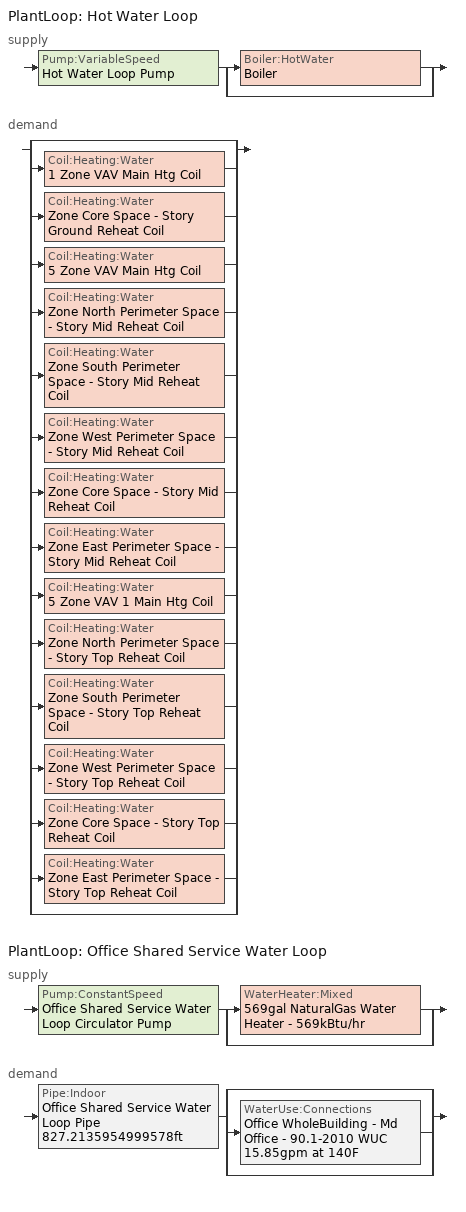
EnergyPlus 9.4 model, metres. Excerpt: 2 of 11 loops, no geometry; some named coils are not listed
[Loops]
PlantLoop 'Hot Water Loop'
 supply: Pump:VariableSpeed 'Hot Water Loop Pump' > split
  | Boiler:HotWater 'Boiler'
  | bypass
 demand: split
  | bypass
  | Coil:Heating:Water '1 Zone VAV Main Htg Coil'
  | Coil:Heating:Water 'Zone Core Space - Story Ground Reheat Coil'
  | Coil:Heating:Water '5 Zone VAV Main Htg Coil'
  | Coil:Heating:Water 'Zone North Perimeter Space - Story Mid Reheat Coil'
  | Coil:Heating:Water 'Zone South Perimeter Space - Story Mid Reheat Coil'
  | Coil:Heating:Water 'Zone West Perimeter Space - Story Mid Reheat Coil'
  | Coil:Heating:Water 'Zone Core Space - Story Mid Reheat Coil'
  | Coil:Heating:Water 'Zone East Perimeter Space - Story Mid Reheat Coil'
  | Coil:Heating:Water '5 Zone VAV 1 Main Htg Coil'
  | Coil:Heating:Water 'Zone North Perimeter Space - Story Top Reheat Coil'
  | Coil:Heating:Water 'Zone South Perimeter Space - Story Top Reheat Coil'
  | Coil:Heating:Water 'Zone West Perimeter Space - Story Top Reheat Coil'
  | Coil:Heating:Water 'Zone Core Space - Story Top Reheat Coil'
  | Coil:Heating:Water 'Zone East Perimeter Space - Story Top Reheat Coil'
  | bypass
PlantLoop 'Office Shared Service Water Loop'
 supply: Pump:ConstantSpeed 'Office Shared Service Water Loop Circulator Pump' > split
  | WaterHeater:Mixed '569gal NaturalGas Water Heater - 569kBtu/hr'
  | bypass
 demand: Pipe:Indoor 'Office Shared Service Water Loop Pipe 827.2135954999578ft' > split
  | bypass
  | WaterUse:Connections 'Office WholeBuilding - Md Office - 90.1-2010 WUC 15.85gpm at 140F'
  | bypass
[Material] Roughness=Smooth; Thermal Absorptance=0.9; Solar Absorptance=0.7; Visible Absorptance=0.7
Name | Thickness {m} | Conductivity {W/m-K} | Density {kg/m3} | Specific Heat {J/kg-K}
Copper pipe 0.75in type L | 0.001143 | 386 | 8906.27 | 385.1856
Fiberglass batt 0.5in | 0.0127 | 0.0663448 | 11.2129 | 837.36
[Construction]
Copper pipe 0.75in type L with 0.5in fiberglass batt: Fiberglass batt 0.5in, Copper pipe 0.75in type L
[Coil:Heating:Water] Availability Schedule=Always On Discrete; U-Factor Times Area Value {W/K}=Autosize; Maximum Water Flow Rate {m3/s}=Autosize; Performance Input Method=UFactorTimesAreaAndDesignWaterFlowRate; Rated Capacity {W}=Autosize; Rated Inlet Water Temperature {C}=82.2222; Rated Inlet Air Temperature {C}=12.7778; Rated Outlet Water Temperature {C}=71.1111; Rated Outlet Air Temperature {C}=40; Rated Ratio for Air and Water Convection=0.5
Zone Core Space - Story Ground Reheat Coil; Zone Core Space - Story Mid Reheat Coil; Zone Core Space - Story Top Reheat Coil; Zone East Perimeter Space - Story Mid Reheat Coil; Zone East Perimeter Space - Story Top Reheat Coil; Zone North Perimeter Space - Story Mid Reheat Coil; Zone North Perimeter Space - Story Top Reheat Coil; Zone South Perimeter Space - Story Mid Reheat Coil; Zone South Perimeter Space - Story Top Reheat Coil; Zone West Perimeter Space - Story Mid Reheat Coil; Zone West Perimeter Space - Story Top Reheat Coil
[SetpointManager:Scheduled] Control Variable=Temperature
Name | Schedule | Setpoint Node or NodeList
Hot Water Loop Setpoint Manager | Hot Water Loop Temp - 180F | Hot Water Loop Supply Outlet Node
Service hot water setpoint manager | Service Water Loop Temp - 140F | Office Shared Service Water Loop Supply Outlet Node
[PlantLoop] Fluid Type=Water; Minimum Loop Temperature {C}=10; Maximum Loop Flow Rate {m3/s}=Autosize; Minimum Loop Flow Rate {m3/s}=0; Plant Loop Volume {m3}=Autocalculate; Load Distribution Scheme=Optimal; Plant Loop Demand Calculation Scheme=SingleSetpoint
Name | Plant Equipment Operation Scheme | Maximum Loop Temperature {C}
Hot Water Loop | Hot Water Loop Operation Schemes | 100
Office Shared Service Water Loop | Office Shared Service Water Loop Operation Schemes | 60
[Sizing:Plant] Loop Type=Heating; Sizing Option=NonCoincident; Zone Timesteps in Averaging Window=1; Coincident Sizing Factor Mode=None
Name | Design Loop Exit Temperature {C} | Loop Design Temperature Difference {deltaC}
Hot Water Loop | 82.2222 | 11.1111
Office Shared Service Water Loop | 60 | 5
[Pump:ConstantSpeed]
Office Shared Service Water Loop Circulator Pump: Design Flow Rate {m3/s}=Autosize; Design Pump Head {Pa}=29890.7; Design Power Consumption {W}=Autosize; Motor Efficiency=0.3; Fraction of Motor Inefficiencies to Fluid Stream=0; Pump Control Type=Intermittent; Design Power Sizing Method=PowerPerFlowPerPressure; Design Electric Power per Unit Flow Rate {W/(m3/s)}=348701.1; Design Shaft Power per Unit Flow Rate per Unit Head {W-s/m3-Pa}=1.28205
[Pump:VariableSpeed]
Hot Water Loop Pump: Design Maximum Flow Rate {m3/s}=Autosize; Design Pump Head {Pa}=179344; Design Power Consumption {W}=Autosize; Motor Efficiency=0.9; Fraction of Motor Inefficiencies to Fluid Stream=0; Coefficient 1 of the Part Load Performance Curve=0; Coefficient 2 of the Part Load Performance Curve=1; Coefficient 3 of the Part Load Performance Curve=0; Coefficient 4 of the Part Load Performance Curve=0; Design Minimum Flow Rate {m3/s}=0; Pump Control Type=Intermittent; Skin Loss Radiative Fraction=0.5; Design Power Sizing Method=PowerPerFlowPerPressure; Design Electric Power per Unit Flow Rate {W/(m3/s)}=348701.1; Design Shaft Power per Unit Flow Rate per Unit Head {W/((m3/s)-Pa)}=1.28205; Design Minimum Flow Rate Fraction=0
[PlantEquipmentOperationSchemes] Control Scheme Object Type 1=PlantEquipmentOperation:HeatingLoad; Control Scheme Schedule Name 1=Always On Discrete
Name | Control Scheme Name 1
Hot Water Loop Operation Schemes | Hot Water Loop Heating Operation Scheme
Office Shared Service Water Loop Operation Schemes | Office Shared Service Water Loop Heating Operation Scheme
[PlantEquipmentList]
Hot Water Loop Heating Equipment List: Boiler:HotWater, Boiler
Office Shared Service Water Loop Heating Equipment List: WaterHeater:Mixed, 569gal NaturalGas Water Heater - 569kBtu/hr
[Boiler:HotWater]
Boiler: Fuel Type=NaturalGas; Nominal Capacity {W}=Autosize; Nominal Thermal Efficiency=0.78; Efficiency Curve Temperature Evaluation Variable=LeavingBoiler; Design Water Flow Rate {m3/s}=Autosize; Minimum Part Load Ratio=0; Maximum Part Load Ratio=1.2; Optimum Part Load Ratio=1; Water Outlet Upper Temperature Limit {C}=95; Boiler Flow Mode=LeavingSetpointModulated; Parasitic Electric Load {W}=0; Sizing Factor=1
[PlantEquipmentOperation:HeatingLoad] Load Range Lower Limit 1 {W}=0; Load Range Upper Limit 1 {W}=1000000000
Name | Range Equipment List Name 1
Hot Water Loop Heating Operation Scheme | Hot Water Loop Heating Equipment List
Office Shared Service Water Loop Heating Operation Scheme | Office Shared Service Water Loop Heating Equipment List
[WaterHeater:Mixed]
569gal NaturalGas Water Heater - 569kBtu/hr: Tank Volume {m3}=2.15455; Setpoint Temperature Schedule=Service Water Loop Temp - 140F; Deadband Temperature Difference {deltaC}=2; Maximum Temperature Limit {C}=60; Heater Control Type=Cycle; Heater Maximum Capacity {W}=166808; Heater Ignition Minimum Flow Rate {m3/s}=0; Heater Ignition Delay {s}=0; Heater Fuel Type=NaturalGas; Heater Thermal Efficiency=0.78; Off Cycle Parasitic Fuel Consumption Rate {W}=0; Off Cycle Parasitic Fuel Type=NaturalGas; Off Cycle Parasitic Heat Fraction to Tank=0.8; On Cycle Parasitic Fuel Consumption Rate {W}=0; On Cycle Parasitic Fuel Type=NaturalGas; On Cycle Parasitic Heat Fraction to Tank=0; Ambient Temperature Indicator=Schedule; Ambient Temperature Schedule=Water Heater Ambient Temp Schedule - 71.6f; Off Cycle Loss Coefficient to Ambient Temperature {W/K}=6; Off Cycle Loss Fraction to Zone=1; On Cycle Loss Coefficient to Ambient Temperature {W/K}=6; On Cycle Loss Fraction to Zone=1; Use Side Effectiveness=1; Source Side Effectiveness=1; Use Side Design Flow Rate {m3/s}=Autosize; Source Side Design Flow Rate {m3/s}=Autosize; Indirect Water Heating Recovery Time {hr}=1.5; Source Side Flow Control Mode=IndirectHeatPrimarySetpoint
[Pipe:Indoor]
Office Shared Service Water Loop Pipe 827.2135954999578ft: Construction=Copper pipe 0.75in type L with 0.5in fiberglass batt; Environment Type=Schedule; Ambient Temperature Schedule=Office Shared Service Water Loop Piping Air Temp - 70F; Ambient Air Velocity Schedule=Office Shared Service Water Loop Piping Air Velocity - 0.67mph; Pipe Inside Diameter {m}=0.019939; Pipe Length {m}=252.135
[WaterUse:Connections]
Office WholeBuilding - Md Office - 90.1-2010 WUC 15.85gpm at 140F: Water Use Equipment Name 1=Office WholeBuilding - Md Office - 90.1-2010 Service Water Use 15.85gpm at 140F
[WaterUse:Equipment]
Office WholeBuilding - Md Office - 90.1-2010 Service Water Use 15.85gpm at 140F: Peak Flow Rate {m3/s}=0.000999975; Flow Rate Fraction Schedule=OfficeMedium BLDG_SWH_SCH; Target Temperature Schedule=Mixed Water At Faucet Temp - 140F; Sensible Fraction Schedule=Fraction Sensible - 0.2; Latent Fraction Schedule=Fraction Latent - 0.05
[Schedule:Day:Interval]
Fraction Latent - 0.05 Default: No, 24:00, 0.05
Fraction Sensible - 0.2 Default: No, 24:00, 0.2
Hot Water Loop Temp - 180F Default: No, 24:00, 82.2222
Mixed Water At Faucet Temp - 140F Default; Service Water Loop Temp - 140F Default: No, 24:00, 60
Office Shared Service Water Loop Piping Air Temp - 70F Default: No, 24:00, 21.1111
Office Shared Service Water Loop Piping Air Velocity - 0.67mph Default: No, 24:00, 0.3
OfficeMedium BLDG_SWH_SCH Default: No, 06:00, 0, 11:00, 0.04, 13:00, 0.06, 14:00, 0.09, 15:00, 0.06, 18:00, 0.04, 24:00, 0
OfficeMedium BLDG_SWH_SCH SmrDsn|Wkdy Day; OfficeMedium BLDG_SWH_SCH Summer Design Day: No, 06:00, 0, 07:00, 0.07, 08:00, 0.19, 09:00, 0.35, 10:00, 0.38, 11:00, 0.39, 12:00, 0.47, 13:00, 0.57, 14:00, 0.54, 15:00, 0.34, 16:00, 0.33, 17:00, 0.44, 18:00, 0.26, 19:00, 0.21, 20:00, 0.15, 21:00, 0.17, 22:00, 0.08, 24:00, 0.05
OfficeMedium BLDG_SWH_SCH Winter Design Day; OfficeMedium BLDG_SWH_SCH WntrDsn|Sat Day: No, 06:00, 0, 07:00, 0.07, 08:00, 0.11, 09:00, 0.15, 10:00, 0.21, 11:00, 0.19, 12:00, 0.23, 13:00, 0.2, 14:00, 0.19, 15:00, 0.15, 16:00, 0.13, 17:00, 0.14, 19:00, 0.07, 24:00, 0
Water Heater Ambient Temp Schedule - 71.6f Default: No, 24:00, 22
[Schedule:Week:Daily]
Fraction Latent - 0.05 Week Rule - Jan1-Dec31: Fraction Latent - 0.05 Default, Fraction Latent - 0.05 Default, Fraction Latent - 0.05 Default, Fraction Latent - 0.05 Default, Fraction Latent - 0.05 Default, Fraction Latent - 0.05 Default, Fraction Latent - 0.05 Default, Fraction Latent - 0.05 Default, Fraction Latent - 0.05 Default, Fraction Latent - 0.05 Default, Fraction Latent - 0.05 Default, Fraction Latent - 0.05 Default
Fraction Sensible - 0.2 Week Rule - Jan1-Dec31: Fraction Sensible - 0.2 Default, Fraction Sensible - 0.2 Default, Fraction Sensible - 0.2 Default, Fraction Sensible - 0.2 Default, Fraction Sensible - 0.2 Default, Fraction Sensible - 0.2 Default, Fraction Sensible - 0.2 Default, Fraction Sensible - 0.2 Default, Fraction Sensible - 0.2 Default, Fraction Sensible - 0.2 Default, Fraction Sensible - 0.2 Default, Fraction Sensible - 0.2 Default
Hot Water Loop Temp - 180F Week Rule - Jan1-Dec31: Hot Water Loop Temp - 180F Default, Hot Water Loop Temp - 180F Default, Hot Water Loop Temp - 180F Default, Hot Water Loop Temp - 180F Default, Hot Water Loop Temp - 180F Default, Hot Water Loop Temp - 180F Default, Hot Water Loop Temp - 180F Default, Hot Water Loop Temp - 180F Default, Hot Water Loop Temp - 180F Default, Hot Water Loop Temp - 180F Default, Hot Water Loop Temp - 180F Default, Hot Water Loop Temp - 180F Default
Mixed Water At Faucet Temp - 140F Week Rule - Jan1-Dec31: Mixed Water At Faucet Temp - 140F Default, Mixed Water At Faucet Temp - 140F Default, Mixed Water At Faucet Temp - 140F Default, Mixed Water At Faucet Temp - 140F Default, Mixed Water At Faucet Temp - 140F Default, Mixed Water At Faucet Temp - 140F Default, Mixed Water At Faucet Temp - 140F Default, Mixed Water At Faucet Temp - 140F Default, Mixed Water At Faucet Temp - 140F Default, Mixed Water At Faucet Temp - 140F Default, Mixed Water At Faucet Temp - 140F Default, Mixed Water At Faucet Temp - 140F Default
Office Shared Service Water Loop Piping Air Temp - 70F Week Rule - Jan1-Dec31: Office Shared Service Water Loop Piping Air Temp - 70F Default, Office Shared Service Water Loop Piping Air Temp - 70F Default, Office Shared Service Water Loop Piping Air Temp - 70F Default, Office Shared Service Water Loop Piping Air Temp - 70F Default, Office Shared Service Water Loop Piping Air Temp - 70F Default, Office Shared Service Water Loop Piping Air Temp - 70F Default, Office Shared Service Water Loop Piping Air Temp - 70F Default, Office Shared Service Water Loop Piping Air Temp - 70F Default, Office Shared Service Water Loop Piping Air Temp - 70F Default, Office Shared Service Water Loop Piping Air Temp - 70F Default, Office Shared Service Water Loop Piping Air Temp - 70F Default, Office Shared Service Water Loop Piping Air Temp - 70F Default
Office Shared Service Water Loop Piping Air Velocity - 0.67mph Week Rule - Jan1-Dec31: Office Shared Service Water Loop Piping Air Velocity - 0.67mph Default, Office Shared Service Water Loop Piping Air Velocity - 0.67mph Default, Office Shared Service Water Loop Piping Air Velocity - 0.67mph Default, Office Shared Service Water Loop Piping Air Velocity - 0.67mph Default, Office Shared Service Water Loop Piping Air Velocity - 0.67mph Default, Office Shared Service Water Loop Piping Air Velocity - 0.67mph Default, Office Shared Service Water Loop Piping Air Velocity - 0.67mph Default, Office Shared Service Water Loop Piping Air Velocity - 0.67mph Default, Office Shared Service Water Loop Piping Air Velocity - 0.67mph Default, Office Shared Service Water Loop Piping Air Velocity - 0.67mph Default, Office Shared Service Water Loop Piping Air Velocity - 0.67mph Default, Office Shared Service Water Loop Piping Air Velocity - 0.67mph Default
OfficeMedium BLDG_SWH_SCH Week Rule - Jan1-Jan3: OfficeMedium BLDG_SWH_SCH SmrDsn|Wkdy Day, OfficeMedium BLDG_SWH_SCH SmrDsn|Wkdy Day, OfficeMedium BLDG_SWH_SCH SmrDsn|Wkdy Day, OfficeMedium BLDG_SWH_SCH SmrDsn|Wkdy Day, OfficeMedium BLDG_SWH_SCH SmrDsn|Wkdy Day, OfficeMedium BLDG_SWH_SCH SmrDsn|Wkdy Day, OfficeMedium BLDG_SWH_SCH WntrDsn|Sat Day, OfficeMedium BLDG_SWH_SCH Default, OfficeMedium BLDG_SWH_SCH Summer Design Day, OfficeMedium BLDG_SWH_SCH Winter Design Day, OfficeMedium BLDG_SWH_SCH Default, OfficeMedium BLDG_SWH_SCH Default
OfficeMedium BLDG_SWH_SCH Week Rule - Jan4-Dec31: OfficeMedium BLDG_SWH_SCH Default, OfficeMedium BLDG_SWH_SCH SmrDsn|Wkdy Day, OfficeMedium BLDG_SWH_SCH SmrDsn|Wkdy Day, OfficeMedium BLDG_SWH_SCH SmrDsn|Wkdy Day, OfficeMedium BLDG_SWH_SCH SmrDsn|Wkdy Day, OfficeMedium BLDG_SWH_SCH SmrDsn|Wkdy Day, OfficeMedium BLDG_SWH_SCH WntrDsn|Sat Day, OfficeMedium BLDG_SWH_SCH Default, OfficeMedium BLDG_SWH_SCH Summer Design Day, OfficeMedium BLDG_SWH_SCH Winter Design Day, OfficeMedium BLDG_SWH_SCH Default, OfficeMedium BLDG_SWH_SCH Default
Service Water Loop Temp - 140F Week Rule - Jan1-Dec31: Service Water Loop Temp - 140F Default, Service Water Loop Temp - 140F Default, Service Water Loop Temp - 140F Default, Service Water Loop Temp - 140F Default, Service Water Loop Temp - 140F Default, Service Water Loop Temp - 140F Default, Service Water Loop Temp - 140F Default, Service Water Loop Temp - 140F Default, Service Water Loop Temp - 140F Default, Service Water Loop Temp - 140F Default, Service Water Loop Temp - 140F Default, Service Water Loop Temp - 140F Default
Water Heater Ambient Temp Schedule - 71.6f Week Rule - Jan1-Dec31: Water Heater Ambient Temp Schedule - 71.6f Default, Water Heater Ambient Temp Schedule - 71.6f Default, Water Heater Ambient Temp Schedule - 71.6f Default, Water Heater Ambient Temp Schedule - 71.6f Default, Water Heater Ambient Temp Schedule - 71.6f Default, Water Heater Ambient Temp Schedule - 71.6f Default, Water Heater Ambient Temp Schedule - 71.6f Default, Water Heater Ambient Temp Schedule - 71.6f Default, Water Heater Ambient Temp Schedule - 71.6f Default, Water Heater Ambient Temp Schedule - 71.6f Default, Water Heater Ambient Temp Schedule - 71.6f Default, Water Heater Ambient Temp Schedule - 71.6f Default
[Schedule:Year]
Fraction Latent - 0.05: Fraction Latent - 0.05 Week Rule - Jan1-Dec31, 1, 1, 12, 31
Fraction Sensible - 0.2: Fraction Sensible - 0.2 Week Rule - Jan1-Dec31, 1, 1, 12, 31
Hot Water Loop Temp - 180F: Hot Water Loop Temp - 180F Week Rule - Jan1-Dec31, 1, 1, 12, 31
Mixed Water At Faucet Temp - 140F: Mixed Water At Faucet Temp - 140F Week Rule - Jan1-Dec31, 1, 1, 12, 31
Office Shared Service Water Loop Piping Air Temp - 70F: Office Shared Service Water Loop Piping Air Temp - 70F Week Rule - Jan1-Dec31, 1, 1, 12, 31
Office Shared Service Water Loop Piping Air Velocity - 0.67mph: Office Shared Service Water Loop Piping Air Velocity - 0.67mph Week Rule - Jan1-Dec31, 1, 1, 12, 31
OfficeMedium BLDG_SWH_SCH: OfficeMedium BLDG_SWH_SCH Week Rule - Jan1-Jan3, 1, 1, 1, 3, OfficeMedium BLDG_SWH_SCH Week Rule - Jan4-Dec31, 1, 4, 12, 31
Service Water Loop Temp - 140F: Service Water Loop Temp - 140F Week Rule - Jan1-Dec31, 1, 1, 12, 31
Water Heater Ambient Temp Schedule - 71.6f: Water Heater Ambient Temp Schedule - 71.6f Week Rule - Jan1-Dec31, 1, 1, 12, 31
[Schedule:Constant]
Always On Discrete: Hourly Value=1
